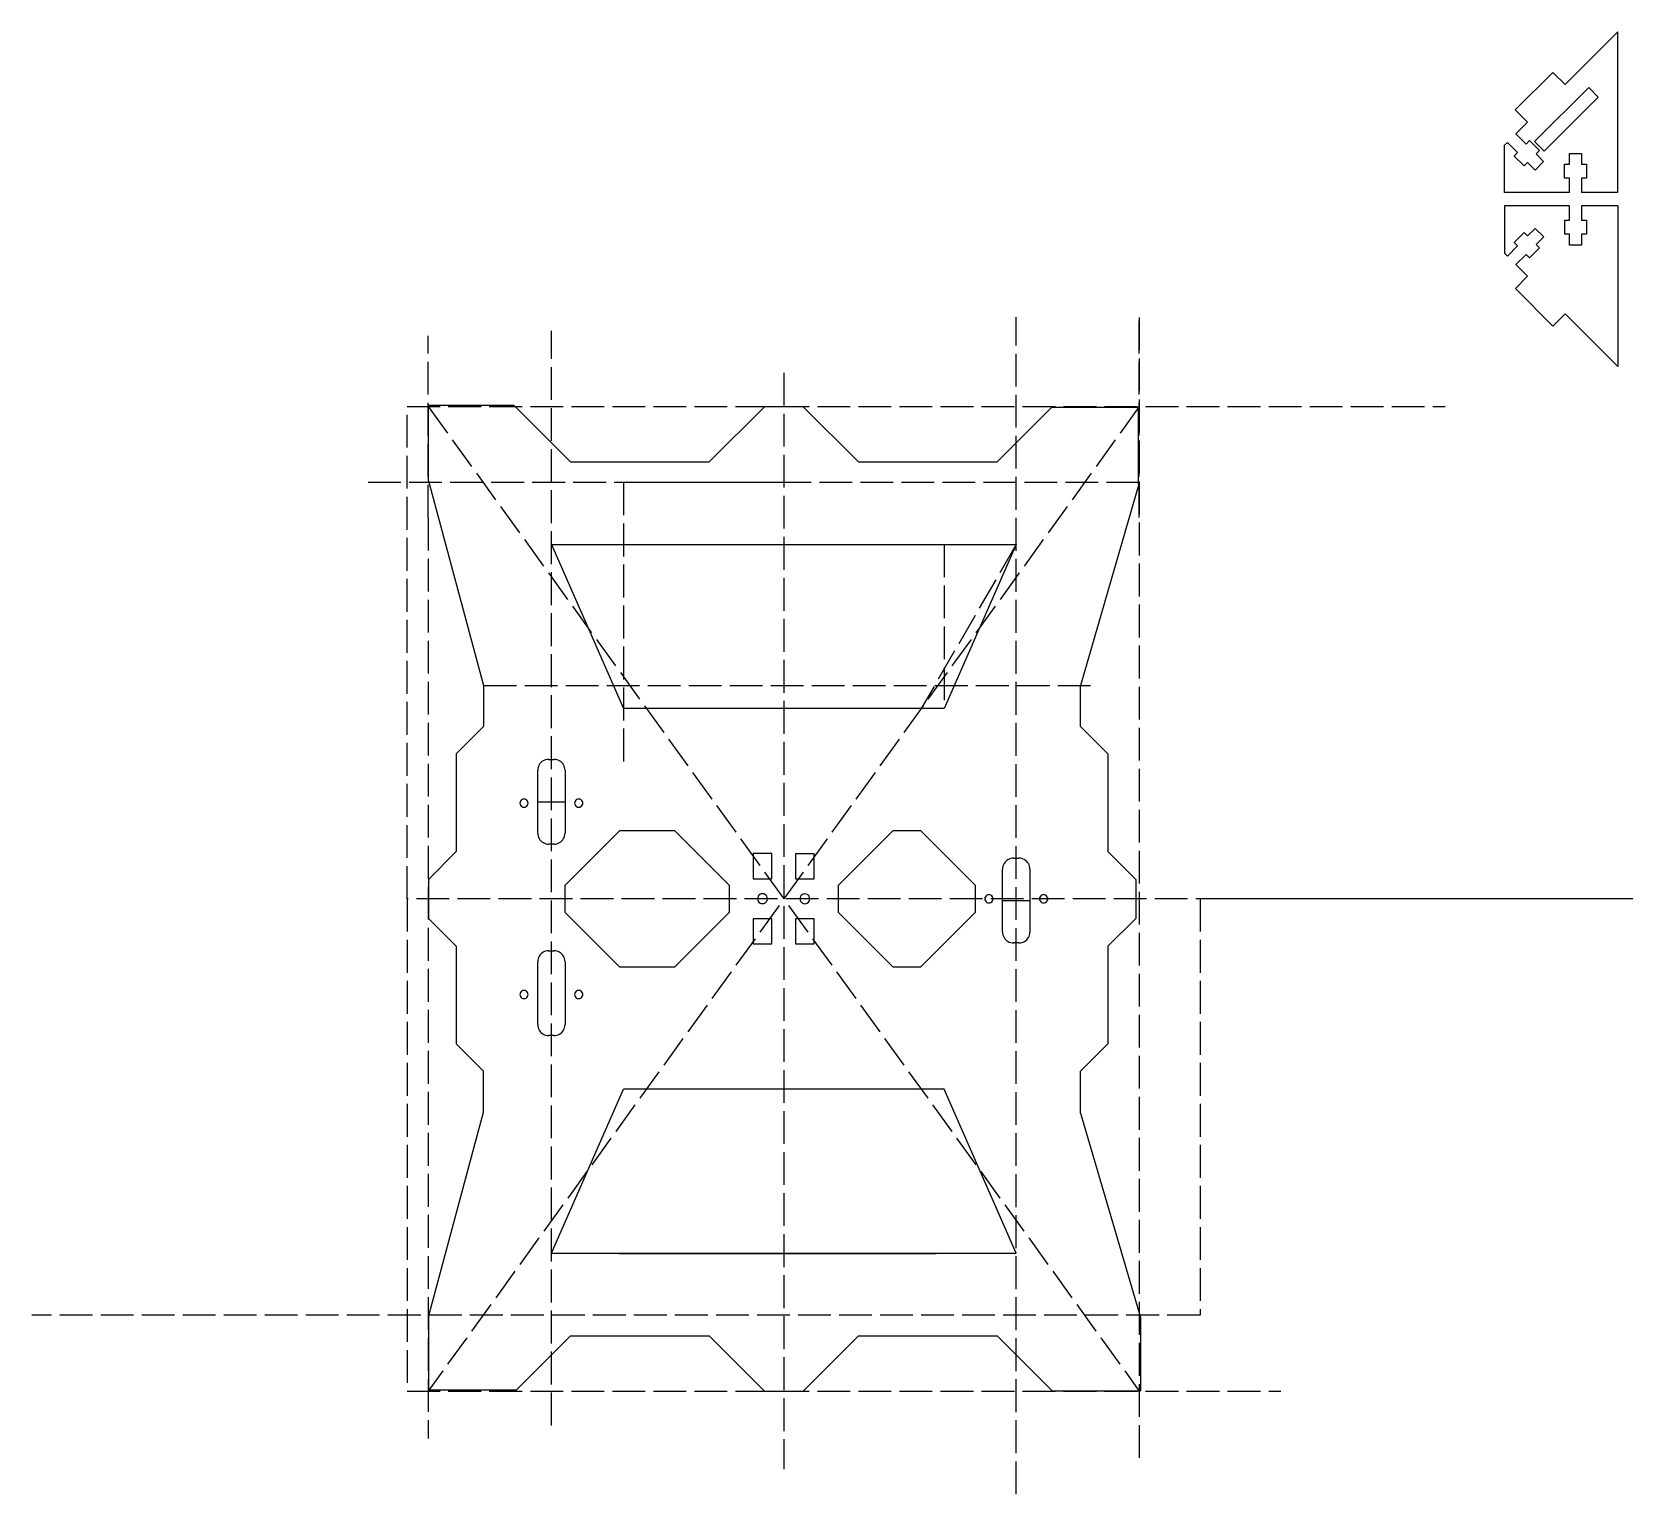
# Model space of a CAD drawing. Header units: inches. Extents: x -534 to 820, y -819 to 1382.
# Drawn here: x -534 to 49, y -288 to 247 of the extents above; entities that cross this region are included whole.
import ezdxf

# ---------------------------------------------------------------- set-up
doc = ezdxf.new("R2010")
doc.units = ezdxf.units.IN
doc.header["$MEASUREMENT"] = 0
doc.linetypes.add('ACAD_ISO02W100', pattern=[15, 12, -3])
doc.layers.add('extension', color=1, linetype='ACAD_ISO02W100', plot=False)

msp = doc.modelspace()

# ---------------------------------------------------------------- linework, layer by layer
for p, q in [((46.25, 246.56), (26.94, 227.26)), ((46.25, 187.76), (46.25, 246.56)), ((8.74, 218.02), (22.46, 231.74)), ((22.46, 231.74), (26.94, 227.26)), ((35.57, 226.23), (15.77, 206.43)), ((19.29, 202.91), (39.09, 222.71)), ((39.09, 222.71), (35.57, 226.23)), ((13.22, 213.54), (8.74, 218.02)), ((13.22, 213.54), (8.95, 209.27)), ((4.78, 205.1), (5.84, 206.16)), ((4.78, 187.76), (4.78, 205.1)), ((5.84, 206.16), (9.59, 202.41)), ((12.7, 205.52), (8.95, 209.27)), ((13.97, 206.79), (12.7, 205.52)), ((17.58, 203.19), (13.97, 206.79)), ((15.77, 206.43), (19.29, 202.91)), ((9.59, 202.41), (8.32, 201.14)), ((8.32, 201.14), (11.92, 197.53)), ((11.92, 197.53), (13.19, 198.8)), ((13.19, 198.8), (15.99, 196.01)), ((15.99, 196.01), (19.1, 199.12)), ((16.31, 201.92), (17.58, 203.19)), ((19.1, 199.12), (16.31, 201.92)), ((26.78, 193.06), (26.78, 198.16)), ((26.78, 198.16), (28.58, 198.16)), ((28.58, 198.16), (28.58, 202.11)), ((28.58, 202.11), (32.98, 202.11)), ((32.98, 202.11), (32.98, 198.16)), ((32.98, 198.16), (34.78, 198.16)), ((34.78, 198.16), (34.78, 193.06)), ((28.58, 193.06), (26.78, 193.06)), ((28.58, 187.76), (28.58, 193.06)), ((34.78, 193.06), (32.98, 193.06)), ((32.98, 193.06), (32.98, 187.76)), ((28.58, 187.76), (4.78, 187.76)), ((46.25, 187.76), (32.98, 187.76)), ((28.59, 182.95), (4.79, 182.95)), ((4.79, 182.95), (4.79, 165.62)), ((28.59, 177.65), (28.59, 182.95)), ((32.99, 182.95), (32.99, 177.65)), ((46.26, 182.95), (32.99, 182.95)), ((46.26, 182.95), (46.26, 124.15)), ((13.2, 171.91), (16, 174.7)), ((16, 174.7), (19.11, 171.59)), ((26.79, 172.55), (26.79, 177.65)), ((26.79, 177.65), (28.59, 177.65)), ((32.99, 177.65), (34.79, 177.65)), ((34.79, 177.65), (34.79, 172.55)), ((8.32, 169.58), (11.93, 173.18)), ((9.6, 168.3), (8.32, 169.58)), ((11.93, 173.18), (13.2, 171.91)), ((19.11, 171.59), (16.31, 168.8)), ((28.59, 172.55), (26.79, 172.55)), ((28.59, 168.6), (28.59, 172.55)), ((34.79, 172.55), (32.99, 172.55)), ((32.99, 172.55), (32.99, 168.6)), ((4.79, 165.62), (5.85, 164.56)), ((5.85, 164.56), (9.6, 168.3)), ((12.71, 165.19), (8.96, 161.44)), ((13.98, 163.92), (12.71, 165.19)), ((17.59, 167.53), (13.98, 163.92)), ((16.31, 168.8), (17.59, 167.53)), ((32.99, 168.6), (28.59, 168.6)), ((13.23, 157.17), (8.96, 161.44)), ((13.23, 157.17), (8.75, 152.69)), ((8.75, 152.69), (22.47, 138.97)), ((22.47, 138.97), (26.95, 143.45)), ((46.26, 124.15), (26.95, 143.45)), ((-388.69, 82.38), (-388.69, 109.87)), ((-357.35, 109.87), (-388.69, 109.87)), ((-357.25, 109.77), (-336.76, 89.28)), ((-286.04, 89.28), (-265.88, 109.43)), ((-251.64, 109.43), (-265.88, 109.43)), ((-231.49, 89.28), (-251.64, 109.43)), ((-160.76, 109.28), (-180.76, 89.28)), ((-160.67, 109.36), (-129.02, 109.36)), ((-129.02, 81.12), (-129.02, 109.36)), ((-336.76, 89.28), (-286.04, 89.28)), ((-231.49, 89.28), (-180.76, 89.28)), ((-388.69, 82.38), (-368.52, 7.52)), ((-128.99, 81.19), (-150.25, 7.52)), ((-343.76, 59.13), (-173.76, 59.13)), ((-343.76, 59.13), (-317.4, -0.87)), ((-173.76, 59.13), (-200.12, -0.87)), ((-368.52, 7.52), (-368.52, -7.48)), ((-150.25, -7.48), (-150.25, 7.52)), ((-200.12, -0.87), (-317.4, -0.87)), ((-368.52, -7.48), (-378.52, -17.48)), ((-150.25, -7.48), (-140.25, -17.48)), ((-378.52, -17.48), (-378.52, -53.2)), ((-348.73, -22.95), (-348.76, -23.47)), ((-348.63, -22.43), (-348.73, -22.95)), ((-348.46, -21.94), (-348.63, -22.43)), ((-348.23, -21.47), (-348.46, -21.94)), ((-347.93, -21.03), (-348.23, -21.47)), ((-347.59, -20.64), (-347.93, -21.03)), ((-347.2, -20.29), (-347.59, -20.64)), ((-346.76, -20), (-347.2, -20.29)), ((-346.29, -19.77), (-346.76, -20)), ((-345.8, -19.6), (-346.29, -19.77)), ((-345.28, -19.5), (-345.8, -19.6)), ((-344.76, -19.47), (-345.28, -19.5)), ((-344.76, -19.47), (-342.76, -19.47)), ((-342.24, -19.5), (-342.76, -19.47)), ((-341.73, -19.6), (-342.24, -19.5)), ((-341.23, -19.77), (-341.73, -19.6)), ((-340.76, -20), (-341.23, -19.77)), ((-340.33, -20.29), (-340.76, -20)), ((-339.93, -20.64), (-340.33, -20.29)), ((-339.59, -21.03), (-339.93, -20.64)), ((-339.3, -21.47), (-339.59, -21.03)), ((-339.07, -21.94), (-339.3, -21.47)), ((-338.9, -22.43), (-339.07, -21.94)), ((-338.8, -22.95), (-338.9, -22.43)), ((-338.76, -23.47), (-338.8, -22.95)), ((-140.25, -17.48), (-140.25, -53.2)), ((-348.76, -46.47), (-348.76, -23.47)), ((-338.76, -23.47), (-338.76, -46.47)), ((-355.06, -34.73), (-355.21, -35.09)), ((-354.82, -34.41), (-355.06, -34.73)), ((-354.51, -34.18), (-354.82, -34.41)), ((-354.15, -34.03), (-354.51, -34.18)), ((-353.76, -33.98), (-354.15, -34.03)), ((-353.37, -34.03), (-353.76, -33.98)), ((-353.01, -34.18), (-353.37, -34.03)), ((-352.7, -34.41), (-353.01, -34.18)), ((-352.46, -34.73), (-352.7, -34.41)), ((-352.31, -35.09), (-352.46, -34.73)), ((-335.06, -34.73), (-335.21, -35.09)), ((-334.82, -34.41), (-335.06, -34.73)), ((-334.51, -34.18), (-334.82, -34.41)), ((-334.15, -34.03), (-334.51, -34.18)), ((-333.76, -33.98), (-334.15, -34.03)), ((-333.37, -34.03), (-333.76, -33.98)), ((-333.01, -34.18), (-333.37, -34.03)), ((-332.7, -34.41), (-333.01, -34.18)), ((-332.46, -34.73), (-332.7, -34.41)), ((-332.31, -35.09), (-332.46, -34.73)), ((-355.21, -35.09), (-355.26, -35.48)), ((-355.26, -35.48), (-355.21, -35.86)), ((-355.21, -35.86), (-355.06, -36.23)), ((-355.06, -36.23), (-354.82, -36.54)), ((-354.82, -36.54), (-354.51, -36.77)), ((-354.51, -36.77), (-354.15, -36.92)), ((-354.15, -36.92), (-353.76, -36.98)), ((-353.76, -36.98), (-353.37, -36.92)), ((-353.37, -36.92), (-353.01, -36.77)), ((-353.01, -36.77), (-352.7, -36.54)), ((-352.7, -36.54), (-352.46, -36.23)), ((-352.46, -36.23), (-352.31, -35.86)), ((-352.26, -35.48), (-352.31, -35.09)), ((-352.31, -35.86), (-352.26, -35.48)), ((-335.21, -35.09), (-335.26, -35.48)), ((-335.26, -35.48), (-335.21, -35.86)), ((-335.21, -35.86), (-335.06, -36.23)), ((-335.06, -36.23), (-334.82, -36.54)), ((-334.82, -36.54), (-334.51, -36.77)), ((-334.51, -36.77), (-334.15, -36.92)), ((-334.15, -36.92), (-333.76, -36.98)), ((-333.76, -36.98), (-333.37, -36.92)), ((-333.37, -36.92), (-333.01, -36.77)), ((-333.01, -36.77), (-332.7, -36.54)), ((-332.7, -36.54), (-332.46, -36.23)), ((-332.46, -36.23), (-332.31, -35.86)), ((-332.26, -35.48), (-332.31, -35.09)), ((-332.31, -35.86), (-332.26, -35.48)), ((-348.76, -46.47), (-348.73, -46.99)), ((-338.8, -46.99), (-338.76, -46.47)), ((-338.76, -65.48), (-318.76, -45.48)), ((-318.76, -45.48), (-298.76, -45.48)), ((-298.76, -45.48), (-278.76, -65.48)), ((-298.76, -45.48), (-298.69, -45.48)), ((-238.76, -65.48), (-218.76, -45.48)), ((-218.76, -45.48), (-208.76, -45.48)), ((-208.76, -45.48), (-188.76, -65.48)), ((-348.73, -46.99), (-348.63, -47.5)), ((-348.63, -47.5), (-348.46, -48)), ((-348.46, -48), (-348.23, -48.47)), ((-348.23, -48.47), (-347.93, -48.9)), ((-347.93, -48.9), (-347.59, -49.3)), ((-347.59, -49.3), (-347.2, -49.64)), ((-347.2, -49.64), (-346.76, -49.93)), ((-346.76, -49.93), (-346.29, -50.16)), ((-346.29, -50.16), (-345.8, -50.33)), ((-345.8, -50.33), (-345.28, -50.43)), ((-345.28, -50.43), (-344.76, -50.47)), ((-342.76, -50.47), (-344.76, -50.47)), ((-342.76, -50.47), (-342.24, -50.43)), ((-342.24, -50.43), (-341.73, -50.33)), ((-341.73, -50.33), (-341.23, -50.16)), ((-341.23, -50.16), (-340.76, -49.93)), ((-340.76, -49.93), (-340.33, -49.64)), ((-340.33, -49.64), (-339.93, -49.3)), ((-339.93, -49.3), (-339.59, -48.9)), ((-339.59, -48.9), (-339.3, -48.47)), ((-339.3, -48.47), (-339.07, -48)), ((-339.07, -48), (-338.9, -47.5)), ((-338.9, -47.5), (-338.8, -46.99)), ((-388.69, -63.37), (-378.52, -53.2)), ((-269.96, -53.94), (-269.96, -63.14)), ((-263.16, -53.94), (-269.96, -53.94)), ((-263.16, -63.14), (-263.16, -53.94)), ((-254.47, -53.96), (-254.47, -63.16)), ((-247.67, -53.96), (-254.47, -53.96)), ((-247.67, -63.16), (-247.67, -53.96)), ((-198.69, -55.48), (-198.69, -55.55)), ((-178.46, -58.08), (-178.63, -58.58)), ((-178.23, -57.61), (-178.46, -58.08)), ((-177.93, -57.18), (-178.23, -57.61)), ((-177.59, -56.78), (-177.93, -57.18)), ((-177.2, -56.44), (-177.59, -56.78)), ((-176.76, -56.15), (-177.2, -56.44)), ((-176.29, -55.92), (-176.76, -56.15)), ((-175.8, -55.75), (-176.29, -55.92)), ((-175.28, -55.65), (-175.8, -55.75)), ((-174.76, -55.61), (-175.28, -55.65)), ((-174.76, -55.61), (-172.76, -55.61)), ((-172.24, -55.65), (-172.76, -55.61)), ((-171.73, -55.75), (-172.24, -55.65)), ((-171.23, -55.92), (-171.73, -55.75)), ((-170.76, -56.15), (-171.23, -55.92)), ((-170.33, -56.44), (-170.76, -56.15)), ((-169.93, -56.78), (-170.33, -56.44)), ((-169.59, -57.18), (-169.93, -56.78)), ((-169.3, -57.61), (-169.59, -57.18)), ((-169.07, -58.08), (-169.3, -57.61)), ((-168.9, -58.58), (-169.07, -58.08)), ((-130.09, -63.37), (-140.25, -53.2)), ((-388.69, -63.37), (-388.69, -77.61)), ((-269.96, -63.14), (-263.16, -63.14)), ((-254.47, -63.16), (-247.67, -63.16)), ((-178.73, -59.09), (-178.76, -59.61)), ((-178.76, -82.61), (-178.76, -59.61)), ((-178.63, -58.58), (-178.73, -59.09)), ((-168.8, -59.09), (-168.9, -58.58)), ((-168.76, -59.61), (-168.8, -59.09)), ((-168.76, -59.61), (-168.76, -82.61)), ((-130.09, -63.37), (-130.09, -77.61)), ((-338.76, -75.48), (-338.76, -65.48)), ((-278.76, -65.48), (-278.76, -75.48)), ((-268.12, -69.54), (-268.3, -69.98)), ((-267.84, -69.17), (-268.12, -69.54)), ((-267.47, -68.88), (-267.84, -69.17)), ((-267.03, -68.7), (-267.47, -68.88)), ((-266.57, -68.64), (-267.03, -68.7)), ((-266.1, -68.7), (-266.57, -68.64)), ((-265.67, -68.88), (-266.1, -68.7)), ((-265.29, -69.17), (-265.67, -68.88)), ((-265.01, -69.54), (-265.29, -69.17)), ((-264.83, -69.98), (-265.01, -69.54)), ((-252.63, -69.56), (-252.81, -69.99)), ((-252.34, -69.18), (-252.63, -69.56)), ((-251.97, -68.9), (-252.34, -69.18)), ((-251.53, -68.72), (-251.97, -68.9)), ((-251.07, -68.66), (-251.53, -68.72)), ((-250.6, -68.72), (-251.07, -68.66)), ((-250.17, -68.9), (-250.6, -68.72)), ((-249.79, -69.18), (-250.17, -68.9)), ((-249.51, -69.56), (-249.79, -69.18)), ((-249.33, -69.99), (-249.51, -69.56)), ((-238.76, -75.48), (-238.76, -65.48)), ((-188.76, -65.48), (-188.76, -75.48)), ((-185.06, -69.73), (-185.21, -70.09)), ((-184.82, -69.41), (-185.06, -69.73)), ((-184.51, -69.18), (-184.82, -69.41)), ((-184.15, -69.03), (-184.51, -69.18)), ((-183.76, -68.98), (-184.15, -69.03)), ((-183.37, -69.03), (-183.76, -68.98)), ((-183.01, -69.18), (-183.37, -69.03)), ((-182.7, -69.41), (-183.01, -69.18)), ((-182.46, -69.73), (-182.7, -69.41)), ((-182.31, -70.09), (-182.46, -69.73)), ((-165.06, -69.73), (-165.21, -70.09)), ((-164.82, -69.41), (-165.06, -69.73)), ((-164.51, -69.18), (-164.82, -69.41)), ((-164.15, -69.03), (-164.51, -69.18)), ((-163.76, -68.98), (-164.15, -69.03)), ((-163.37, -69.03), (-163.76, -68.98)), ((-163.01, -69.18), (-163.37, -69.03)), ((-162.7, -69.41), (-163.01, -69.18)), ((-162.46, -69.73), (-162.7, -69.41)), ((-162.46, -69.73), (-162.31, -70.09)), ((-318.76, -95.48), (-338.76, -75.48)), ((-278.76, -75.48), (-298.76, -95.48)), ((-268.3, -69.98), (-268.37, -70.44)), ((-268.37, -70.44), (-268.3, -70.91)), ((-268.3, -70.91), (-268.12, -71.34)), ((-268.12, -71.34), (-267.84, -71.71)), ((-267.84, -71.71), (-267.46, -72)), ((-267.46, -72), (-267.03, -72.18)), ((-267.03, -72.18), (-266.56, -72.24)), ((-266.56, -72.24), (-266.1, -72.18)), ((-266.1, -72.18), (-265.66, -72)), ((-265.66, -72), (-265.29, -71.71)), ((-265.29, -71.71), (-265.01, -71.34)), ((-265.01, -71.34), (-264.83, -70.91)), ((-264.77, -70.44), (-264.83, -69.98)), ((-264.83, -70.91), (-264.77, -70.44)), ((-252.81, -69.99), (-252.87, -70.46)), ((-252.87, -70.46), (-252.81, -70.92)), ((-252.81, -70.92), (-252.63, -71.36)), ((-252.63, -71.36), (-252.34, -71.73)), ((-252.34, -71.73), (-251.97, -72.02)), ((-251.97, -72.02), (-251.53, -72.2)), ((-251.53, -72.2), (-251.07, -72.26)), ((-251.07, -72.26), (-250.6, -72.19)), ((-250.6, -72.19), (-250.17, -72.02)), ((-250.17, -72.02), (-249.79, -71.73)), ((-249.79, -71.73), (-249.51, -71.36)), ((-249.51, -71.36), (-249.33, -70.92)), ((-249.27, -70.46), (-249.33, -69.99)), ((-249.33, -70.92), (-249.27, -70.46)), ((-218.76, -95.48), (-238.76, -75.48)), ((-188.76, -75.48), (-208.76, -95.48)), ((-185.21, -70.09), (-185.26, -70.48)), ((-185.26, -70.48), (-185.21, -70.86)), ((-185.21, -70.86), (-185.06, -71.23)), ((-185.06, -71.23), (-184.82, -71.54)), ((-184.82, -71.54), (-184.51, -71.77)), ((-184.51, -71.77), (-184.15, -71.92)), ((-184.15, -71.92), (-183.76, -71.98)), ((-183.76, -71.98), (-183.37, -71.92)), ((-183.37, -71.92), (-183.01, -71.77)), ((-183.01, -71.77), (-182.7, -71.54)), ((-182.7, -71.54), (-182.46, -71.23)), ((-182.46, -71.23), (-182.31, -70.86)), ((-182.26, -70.48), (-182.31, -70.09)), ((-182.31, -70.86), (-182.26, -70.48)), ((-165.21, -70.09), (-165.26, -70.48)), ((-165.26, -70.48), (-165.21, -70.86)), ((-165.21, -70.86), (-165.06, -71.23)), ((-165.06, -71.23), (-164.82, -71.54)), ((-164.82, -71.54), (-164.51, -71.77)), ((-164.51, -71.77), (-164.15, -71.92)), ((-164.15, -71.92), (-163.76, -71.98)), ((-163.76, -71.98), (-163.37, -71.92)), ((-163.37, -71.92), (-163.01, -71.77)), ((-163.01, -71.77), (-162.7, -71.54)), ((-162.7, -71.54), (-162.46, -71.23)), ((-162.31, -70.86), (-162.46, -71.23)), ((-162.26, -70.48), (-162.31, -70.09)), ((-162.31, -70.86), (-162.26, -70.48)), ((-388.69, -77.61), (-378.52, -87.78)), ((-269.96, -77.74), (-269.96, -86.94)), ((-263.16, -77.74), (-269.96, -77.74)), ((-263.16, -86.94), (-263.16, -77.74)), ((-247.67, -77.76), (-254.47, -77.76)), ((-254.47, -77.76), (-254.47, -86.96)), ((-247.67, -86.96), (-247.67, -77.76)), ((-130.09, -77.61), (-140.25, -87.78)), ((-269.96, -86.94), (-263.16, -86.94)), ((-254.47, -86.96), (-247.67, -86.96)), ((-198.69, -85.4), (-198.69, -85.48)), ((-178.76, -82.61), (-178.73, -83.13)), ((-178.73, -83.13), (-178.63, -83.65)), ((-178.63, -83.65), (-178.46, -84.14)), ((-178.46, -84.14), (-178.23, -84.61)), ((-178.23, -84.61), (-177.93, -85.05)), ((-177.93, -85.05), (-177.59, -85.44)), ((-177.59, -85.44), (-177.2, -85.79)), ((-177.2, -85.79), (-176.76, -86.08)), ((-176.76, -86.08), (-176.29, -86.31)), ((-176.29, -86.31), (-175.8, -86.48)), ((-175.8, -86.48), (-175.28, -86.58)), ((-175.28, -86.58), (-174.76, -86.61)), ((-172.76, -86.61), (-174.76, -86.61)), ((-172.76, -86.61), (-172.24, -86.58)), ((-172.24, -86.58), (-171.73, -86.48)), ((-171.73, -86.48), (-171.23, -86.31)), ((-171.23, -86.31), (-170.76, -86.08)), ((-170.76, -86.08), (-170.33, -85.79)), ((-170.33, -85.79), (-169.93, -85.44)), ((-169.93, -85.44), (-169.59, -85.05)), ((-169.59, -85.05), (-169.3, -84.61)), ((-169.3, -84.61), (-169.07, -84.14)), ((-169.07, -84.14), (-168.9, -83.65)), ((-168.9, -83.65), (-168.8, -83.13)), ((-168.8, -83.13), (-168.76, -82.61)), ((-378.52, -87.78), (-378.52, -123.48)), ((-348.73, -92.95), (-348.76, -93.48)), ((-348.63, -92.44), (-348.73, -92.95)), ((-348.46, -91.94), (-348.63, -92.44)), ((-348.23, -91.48), (-348.46, -91.94)), ((-347.93, -91.04), (-348.23, -91.48)), ((-347.59, -90.65), (-347.93, -91.04)), ((-347.2, -90.3), (-347.59, -90.65)), ((-346.76, -90.01), (-347.2, -90.3)), ((-346.29, -89.78), (-346.76, -90.01)), ((-345.8, -89.61), (-346.29, -89.78)), ((-345.28, -89.51), (-345.8, -89.61)), ((-344.76, -89.48), (-345.28, -89.51)), ((-344.76, -89.48), (-342.76, -89.48)), ((-342.24, -89.51), (-342.76, -89.48)), ((-341.73, -89.61), (-342.24, -89.51)), ((-341.23, -89.78), (-341.73, -89.61)), ((-340.76, -90.01), (-341.23, -89.78)), ((-340.33, -90.3), (-340.76, -90.01)), ((-339.93, -90.65), (-340.33, -90.3)), ((-339.59, -91.04), (-339.93, -90.65)), ((-339.3, -91.48), (-339.59, -91.04)), ((-339.07, -91.94), (-339.3, -91.48)), ((-338.9, -92.44), (-339.07, -91.94)), ((-338.8, -92.95), (-338.9, -92.44)), ((-338.76, -93.48), (-338.8, -92.95)), ((-140.25, -87.78), (-140.25, -123.48)), ((-348.76, -116.48), (-348.76, -93.48)), ((-338.76, -93.48), (-338.76, -116.48)), ((-298.76, -95.48), (-318.76, -95.48)), ((-208.76, -95.48), (-218.76, -95.48)), ((-355.06, -104.73), (-355.21, -105.09)), ((-354.82, -104.41), (-355.06, -104.73)), ((-354.51, -104.18), (-354.82, -104.41)), ((-354.15, -104.03), (-354.51, -104.18)), ((-353.76, -103.98), (-354.15, -104.03)), ((-353.37, -104.03), (-353.76, -103.98)), ((-353.01, -104.18), (-353.37, -104.03)), ((-352.7, -104.41), (-353.01, -104.18)), ((-352.46, -104.73), (-352.7, -104.41)), ((-352.31, -105.09), (-352.46, -104.73)), ((-335.06, -104.73), (-335.21, -105.09)), ((-334.82, -104.41), (-335.06, -104.73)), ((-334.51, -104.18), (-334.82, -104.41)), ((-334.15, -104.03), (-334.51, -104.18)), ((-333.76, -103.98), (-334.15, -104.03)), ((-333.37, -104.03), (-333.76, -103.98)), ((-333.01, -104.18), (-333.37, -104.03)), ((-332.7, -104.41), (-333.01, -104.18)), ((-332.46, -104.73), (-332.7, -104.41)), ((-332.31, -105.09), (-332.46, -104.73)), ((-355.21, -105.09), (-355.26, -105.48)), ((-355.26, -105.48), (-355.21, -105.86)), ((-355.21, -105.86), (-355.06, -106.23)), ((-355.06, -106.23), (-354.82, -106.54)), ((-354.82, -106.54), (-354.51, -106.77)), ((-354.51, -106.77), (-354.15, -106.92)), ((-354.15, -106.92), (-353.76, -106.98)), ((-353.76, -106.98), (-353.37, -106.92)), ((-353.37, -106.92), (-353.01, -106.77)), ((-353.01, -106.77), (-352.7, -106.54)), ((-352.7, -106.54), (-352.46, -106.23)), ((-352.46, -106.23), (-352.31, -105.86)), ((-352.26, -105.48), (-352.31, -105.09)), ((-352.31, -105.86), (-352.26, -105.48)), ((-335.21, -105.09), (-335.26, -105.48)), ((-335.26, -105.48), (-335.21, -105.86)), ((-335.21, -105.86), (-335.06, -106.23)), ((-335.06, -106.23), (-334.82, -106.54)), ((-334.82, -106.54), (-334.51, -106.77)), ((-334.51, -106.77), (-334.15, -106.92)), ((-334.15, -106.92), (-333.76, -106.98)), ((-333.76, -106.98), (-333.37, -106.92)), ((-333.37, -106.92), (-333.01, -106.77)), ((-333.01, -106.77), (-332.7, -106.54)), ((-332.7, -106.54), (-332.46, -106.23)), ((-332.46, -106.23), (-332.31, -105.86)), ((-332.26, -105.48), (-332.31, -105.09)), ((-332.31, -105.86), (-332.26, -105.48)), ((-348.76, -116.48), (-348.73, -117)), ((-348.73, -117), (-348.63, -117.51)), ((-348.63, -117.51), (-348.46, -118.01)), ((-348.46, -118.01), (-348.23, -118.48)), ((-348.23, -118.48), (-347.93, -118.91)), ((-347.93, -118.91), (-347.59, -119.3)), ((-347.59, -119.3), (-347.2, -119.65)), ((-347.2, -119.65), (-346.76, -119.94)), ((-346.76, -119.94), (-346.29, -120.17)), ((-346.29, -120.17), (-345.8, -120.34)), ((-345.8, -120.34), (-345.28, -120.44)), ((-345.28, -120.44), (-344.76, -120.48)), ((-342.76, -120.48), (-344.76, -120.48)), ((-342.76, -120.48), (-342.24, -120.44)), ((-342.24, -120.44), (-341.73, -120.34)), ((-341.73, -120.34), (-341.23, -120.17)), ((-341.23, -120.17), (-340.76, -119.94)), ((-340.76, -119.94), (-340.33, -119.65)), ((-340.33, -119.65), (-339.93, -119.3)), ((-339.93, -119.3), (-339.59, -118.91)), ((-339.59, -118.91), (-339.3, -118.48)), ((-339.3, -118.48), (-339.07, -118.01)), ((-339.07, -118.01), (-338.9, -117.51)), ((-338.9, -117.51), (-338.8, -117)), ((-338.8, -117), (-338.76, -116.48)), ((-378.52, -123.48), (-368.52, -133.48)), ((-140.25, -123.48), (-150.25, -133.48)), ((-368.52, -148.48), (-368.52, -133.48)), ((-150.25, -148.89), (-150.25, -133.48)), ((-343.76, -200.08), (-317.4, -140.08)), ((-200.12, -140.08), (-317.4, -140.08)), ((-173.76, -200.08), (-200.12, -140.08)), ((-388.68, -223.32), (-368.52, -148.48)), ((-150.25, -148.89), (-128.37, -223.53)), ((-343.76, -200.08), (-173.76, -200.08)), ((-319.1, -200.18), (-203.1, -200.18)), ((-388.68, -223.32), (-388.68, -250.16)), ((-128.37, -223.53), (-128.37, -250.44)), ((-356.76, -250.31), (-336.76, -230.31)), ((-336.76, -230.31), (-286.04, -230.31)), ((-265.88, -250.46), (-286.04, -230.31)), ((-231.49, -230.31), (-251.64, -250.46)), ((-231.49, -230.31), (-180.76, -230.31)), ((-160.76, -250.31), (-180.76, -230.31)), ((-356.61, -250.16), (-388.68, -250.16)), ((-265.88, -250.46), (-251.64, -250.46)), ((-160.63, -250.44), (-128.37, -250.44))]:
    msp.add_line(p, q)
at = {"layer": 'extension'}
for p, q in [((-173.76, -288.17), (-173.76, 142.2)), ((-128.76, 68.91), (-128.76, 142.11)), ((-128.76, 142.11), (-128.76, -276.08)), ((-388.76, 68.91), (-388.76, 135.36)), ((-343.76, -263.05), (-343.76, 137.25)), ((-258.76, 121.89), (-258.76, -279.06)), ((-396.45, -70.48), (-396.45, 109.52)), ((-396.45, 109.52), (-16.97, 109.52)), ((-128.76, 109.52), (-388.76, -250.48)), ((-388.76, 109.52), (-128.76, -250.48)), ((-128.76, 81.77), (-410.76, 81.77)), ((-258.76, 81.77), (-317.4, 81.77)), ((-317.4, 81.77), (-317.4, -20.4)), ((-388.76, 68.91), (-388.76, -267.76)), ((-173.76, 59.13), (-208.49, -0.87)), ((-200.12, 59.13), (-200.12, -0.87)), ((-368.52, 7.52), (-146.66, 7.52)), ((-348.76, -34.97), (-338.76, -34.97)), ((728.92, -70.48), (-396.67, -70.48)), ((-396.45, -70.48), (-396.45, -250.48)), ((-178.76, -71.11), (-168.76, -71.11)), ((166.12, -70.48), (-106.55, -70.48)), ((-106.55, -70.48), (-106.55, -222.72)), ((-106.55, -222.72), (-533.74, -222.72)), ((-396.45, -250.48), (-77.01, -250.48))]:
    msp.add_line(p, q, dxfattribs=at)

doc.saveas('drawing.dxf')
